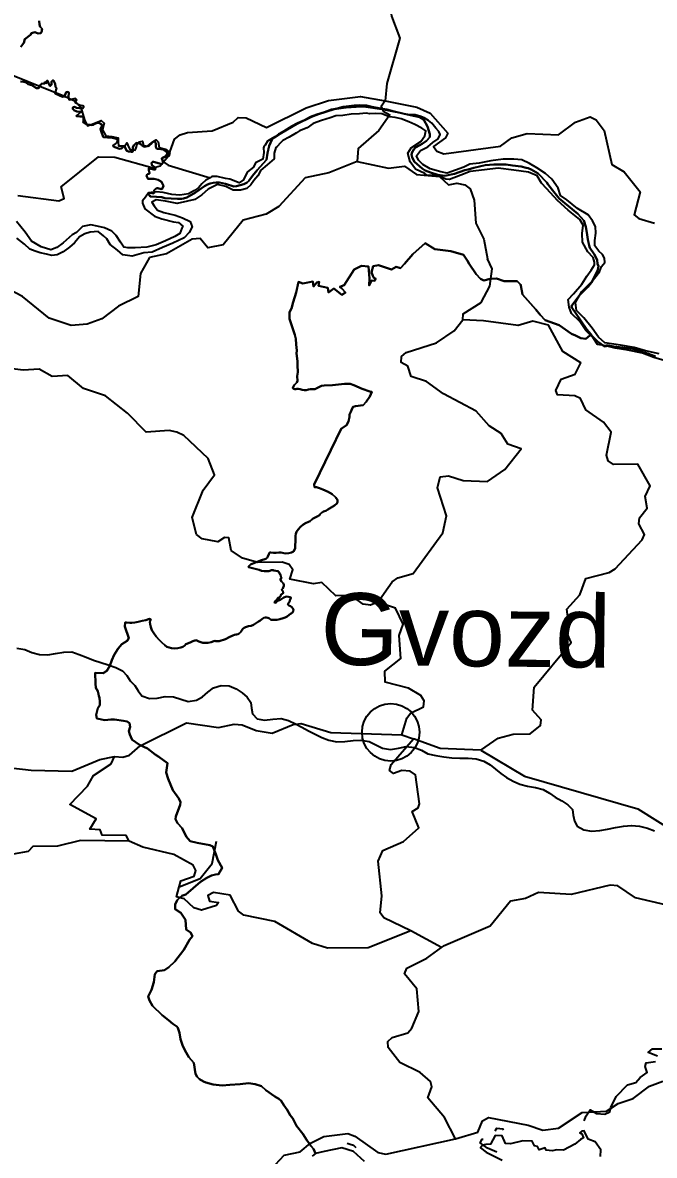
# Model space of a CAD drawing. Header units: metres. Extents: x 13.21 to 19.52, y 42.14 to 46.62.
# Drawn here: x 15.7446 to 15.9417, y 45.2218 to 45.5755 of the extents above; entities that cross this region are included whole.
import ezdxf

# ---------------------------------------------------------------- set-up
doc = ezdxf.new("R2010")
doc.units = ezdxf.units.M
doc.header["$MEASUREMENT"] = 0
for name, color, linetype in [('CESTE', 5, 'Continuous'), ('grad_manji', 1, 'Continuous'), ('hr', 9, 'Continuous'), ('naziv_manji', 1, 'Continuous'), ('PRUGE', 7, 'Continuous'), ('RIJEKE', 4, 'Continuous')]:
    doc.layers.add(name, color=color, linetype=linetype)
doc.styles.get("Standard").update_dxf_attribs({"font": 'arial.ttf'})

msp = doc.modelspace()

# ---------------------------------------------------------------- linework, layer by layer
at = {"layer": 'CESTE'}
for p, q in [((15.88841, 45.48236), (15.88189, 45.48272)), ((15.86286, 45.35309), (15.86651, 45.35186)), ((15.8753, 45.28669), (15.8657, 45.2919)), ((15.8753, 45.28669), (15.87587, 45.2871))]:
    msp.add_line(p, q, dxfattribs=at)
for points in [[(15.84702, 45.60618), (15.84755, 45.60262), (15.85846, 45.58651), (15.85967, 45.57754), (15.86232, 45.57061), (15.85819, 45.55655), (15.85769, 45.55104)], [(15.74301, 45.52157), (15.75585, 45.51989), (15.75748, 45.52055), (15.75654, 45.52427), (15.76822, 45.53357), (15.77327, 45.53346), (15.78526, 45.5302), (15.78749, 45.53076), (15.79007, 45.53391), (15.79196, 45.53916), (15.79367, 45.54044), (15.79601, 45.54124), (15.80366, 45.5417), (15.81024, 45.54448), (15.81185, 45.54592), (15.81433, 45.54581), (15.82063, 45.54274), (15.83306, 45.54887), (15.83998, 45.55123), (15.85, 45.55249), (15.85769, 45.55104)], [(15.85769, 45.55104), (15.85647, 45.5493), (15.85711, 45.54789), (15.85911, 45.54673), (15.85574, 45.54185), (15.84926, 45.53622), (15.84895, 45.53216)], [(15.85769, 45.55104), (15.86758, 45.54915), (15.87178, 45.5472), (15.87725, 45.54102), (15.87655, 45.53956), (15.87276, 45.53685), (15.87381, 45.53533), (15.87605, 45.53459), (15.89371, 45.53696), (15.89719, 45.53955), (15.90198, 45.54086), (15.91182, 45.54044), (15.91713, 45.54446), (15.92172, 45.54613), (15.92356, 45.54512), (15.92603, 45.54186), (15.9285, 45.53126), (15.9323, 45.52896), (15.93726, 45.52265), (15.93543, 45.5155), (15.93685, 45.5143), (15.94173, 45.51287)], [(15.84895, 45.53216), (15.84007, 45.52859), (15.83276, 45.52703), (15.8245, 45.51805), (15.82057, 45.51575), (15.8134, 45.51385), (15.80718, 45.50611), (15.80238, 45.50521), (15.79995, 45.50815), (15.79742, 45.50792), (15.78946, 45.50332), (15.78416, 45.5022)], [(15.84895, 45.53216), (15.85874, 45.53004), (15.86371, 45.53065), (15.86743, 45.52808), (15.87463, 45.52745), (15.87742, 45.52491), (15.88009, 45.5254), (15.88258, 45.52488), (15.88423, 45.52361), (15.88551, 45.52006), (15.88595, 45.5129), (15.88846, 45.50785), (15.88962, 45.50179)], [(15.78416, 45.5022), (15.78137, 45.49719), (15.78056, 45.49002), (15.77444, 45.48699), (15.76923, 45.48306), (15.7647, 45.4814), (15.75968, 45.48089), (15.75281, 45.48324), (15.74446, 45.49), (15.73833, 45.49323), (15.73378, 45.49758), (15.7306, 45.5023)], [(15.88189, 45.48272), (15.88207, 45.48455), (15.88769, 45.48817), (15.89036, 45.49321), (15.89107, 45.49858), (15.88962, 45.50179)], [(15.85545, 45.3945), (15.85992, 45.40095), (15.86166, 45.40217), (15.86649, 45.40354), (15.87569, 45.4162), (15.87683, 45.4215), (15.874, 45.4303), (15.87484, 45.43371), (15.87743, 45.43403), (15.88208, 45.43258), (15.88963, 45.43219), (15.8951, 45.43602), (15.90012, 45.44243), (15.89597, 45.44386), (15.89393, 45.44726), (15.89018, 45.44962), (15.88611, 45.45419), (15.87591, 45.45961), (15.87059, 45.46343), (15.86583, 45.46499), (15.86478, 45.46826), (15.86271, 45.46943), (15.86277, 45.47124), (15.86429, 45.47254), (15.87371, 45.47553), (15.87919, 45.47931), (15.88189, 45.48272)], [(15.88756, 45.34829), (15.89296, 45.35204), (15.89769, 45.35331), (15.90291, 45.35348), (15.90617, 45.35602), (15.90636, 45.35786), (15.90367, 45.36078), (15.9042, 45.368), (15.91574, 45.38194), (15.91434, 45.38524), (15.91514, 45.387), (15.91437, 45.39236), (15.91847, 45.39688), (15.9203, 45.40199), (15.92757, 45.40383), (15.92954, 45.40499), (15.93796, 45.41397), (15.93862, 45.41572), (15.93685, 45.41903), (15.93709, 45.42084), (15.93952, 45.42394), (15.93884, 45.42756), (15.94041, 45.4309), (15.93654, 45.43761), (15.929, 45.43758), (15.92734, 45.43865), (15.9268, 45.4405), (15.9282, 45.44766), (15.9258, 45.45079), (15.92038, 45.45457), (15.91864, 45.4581), (15.91692, 45.45899), (15.91152, 45.45934), (15.91095, 45.46062), (15.91265, 45.46422), (15.91704, 45.46574), (15.9188, 45.46924), (15.9132, 45.47277), (15.90863, 45.48104), (15.90384, 45.4823), (15.89917, 45.4809), (15.88841, 45.48236)], [(15.85545, 45.3945), (15.85309, 45.39361), (15.85084, 45.39393), (15.84708, 45.39658), (15.8423, 45.39656), (15.83791, 45.40069), (15.83536, 45.40023), (15.8279, 45.40172), (15.82891, 45.40462), (15.82777, 45.40636), (15.82558, 45.40705), (15.81792, 45.40689), (15.81318, 45.4083), (15.80958, 45.41071), (15.8089, 45.4146), (15.80757, 45.41475), (15.80546, 45.41336), (15.80058, 45.41437), (15.79883, 45.41566), (15.7975, 45.42098), (15.80084, 45.42954), (15.8044, 45.43426), (15.8025, 45.43944), (15.79482, 45.44657), (15.7927, 45.44761), (15.79027, 45.44814), (15.78312, 45.44758), (15.77726, 45.4536), (15.77042, 45.45898), (15.7635, 45.46131), (15.75863, 45.46529), (15.75377, 45.46502), (15.74972, 45.46735), (15.74471, 45.46702), (15.72711, 45.4692)], [(15.86286, 45.35309), (15.86442, 45.35829), (15.86556, 45.35993), (15.86963, 45.36191), (15.86991, 45.36378), (15.86886, 45.36539), (15.86495, 45.36773), (15.85768, 45.36953), (15.85763, 45.37301), (15.86256, 45.37694), (15.86211, 45.38416), (15.86328, 45.38764), (15.86092, 45.39271), (15.85545, 45.3945)], [(15.77319, 45.34632), (15.77583, 45.34612), (15.77794, 45.34682), (15.78122, 45.34968), (15.79574, 45.35685), (15.80564, 45.35537), (15.81056, 45.35646), (15.81303, 45.35629), (15.81742, 45.35444), (15.82245, 45.35363), (15.829, 45.35634), (15.83153, 45.35668), (15.84077, 45.35385), (15.86286, 45.35309)], [(15.8657, 45.2919), (15.85727, 45.29603), (15.85611, 45.29755), (15.85669, 45.3029), (15.85547, 45.31366), (15.85696, 45.31702), (15.86338, 45.31986), (15.86817, 45.32409), (15.8661, 45.32923), (15.86799, 45.33037), (15.86842, 45.33161), (15.86712, 45.34062), (15.8655, 45.34181), (15.86287, 45.34199), (15.86034, 45.34107), (15.85908, 45.34201), (15.85956, 45.34385), (15.86651, 45.35186)], [(15.88756, 45.34829), (15.87486, 45.34886), (15.86651, 45.35186)], [(15.72229, 45.34084), (15.72988, 45.34154), (15.73713, 45.34325), (15.7472, 45.34207), (15.75987, 45.34174), (15.76863, 45.34545), (15.77319, 45.34632)], [(15.7778, 45.31988), (15.7769, 45.32168), (15.76935, 45.32183), (15.76875, 45.32346), (15.7655, 45.32369), (15.76752, 45.32694), (15.75929, 45.33134), (15.76478, 45.33712), (15.76663, 45.34041), (15.77213, 45.34411), (15.77319, 45.34632)], [(15.88756, 45.34829), (15.90116, 45.34019), (15.93658, 45.33004), (15.94803, 45.32282), (15.9503, 45.32238), (15.95439, 45.32287)], [(15.7778, 45.31988), (15.7626, 45.3201), (15.75538, 45.31836), (15.74774, 45.31824), (15.74631, 45.3167), (15.74159, 45.31584), (15.73421, 45.31723), (15.72752, 45.31979), (15.71244, 45.31822), (15.705, 45.32084)], [(15.79342, 45.30563), (15.79394, 45.3075), (15.79808, 45.30897), (15.79859, 45.31079), (15.79777, 45.31246), (15.79169, 45.31579), (15.78209, 45.31805), (15.7778, 45.31988)], [(15.79342, 45.30563), (15.79999, 45.30822), (15.8037, 45.31293), (15.80509, 45.31997)], [(15.8657, 45.2919), (15.85242, 45.28657), (15.83971, 45.28652), (15.83503, 45.28795), (15.82331, 45.29482), (15.81361, 45.29677), (15.81188, 45.29809), (15.80934, 45.3031), (15.80416, 45.30388), (15.80237, 45.30298), (15.80287, 45.30117), (15.80568, 45.30072), (15.80509, 45.29979), (15.8004, 45.29835), (15.79801, 45.29915), (15.79501, 45.30193), (15.7926, 45.30249), (15.79342, 45.30563)], [(15.96618, 45.2947), (15.95877, 45.29604), (15.95121, 45.29634), (15.94557, 45.29999), (15.93583, 45.30218), (15.93033, 45.30593), (15.92797, 45.30615), (15.9158, 45.3033), (15.90559, 45.30393), (15.90152, 45.302), (15.89682, 45.30118), (15.89052, 45.29338), (15.87587, 45.2871)], [(15.8797, 45.22693), (15.87617, 45.23363), (15.87101, 45.23981), (15.87231, 45.24321), (15.87185, 45.24487), (15.86863, 45.24772), (15.86232, 45.25079), (15.85861, 45.2555), (15.85856, 45.25738), (15.85993, 45.25863), (15.86473, 45.2601), (15.86603, 45.26156), (15.86824, 45.26676), (15.86763, 45.27385), (15.86378, 45.27849), (15.86449, 45.28028), (15.8707, 45.28336), (15.8753, 45.28669)], [(15.8797, 45.22693), (15.8866, 45.22911), (15.88803, 45.2326), (15.88993, 45.23361), (15.9023, 45.23121), (15.90687, 45.22967), (15.91179, 45.23031), (15.91923, 45.23524), (15.9268, 45.23558), (15.93042, 45.23802), (15.93509, 45.23956), (15.94022, 45.24345), (15.94439, 45.245)], [(15.78933, 45.20235), (15.79294, 45.20468), (15.79813, 45.20495), (15.80483, 45.20777), (15.80331, 45.2106), (15.80528, 45.2118), (15.81456, 45.21493), (15.81937, 45.21459), (15.82615, 45.2219), (15.83113, 45.22292), (15.83438, 45.22566), (15.83854, 45.22772), (15.846, 45.2286), (15.84822, 45.22783), (15.85542, 45.2227), (15.85788, 45.22216), (15.8797, 45.22693)]]:
    msp.add_lwpolyline(points, dxfattribs=at)
at = {"layer": 'grad_manji'}
msp.add_circle((15.85945, 45.35393), 0.00898, dxfattribs=at)
at = {"layer": 'hr'}
for points in [[(15.74393, 45.56798), (15.74492, 45.56921), (15.74523, 45.57034), (15.74696, 45.57173), (15.74735, 45.57217), (15.74838, 45.57248), (15.74936, 45.57216), (15.75023, 45.57226), (15.75054, 45.57288), (15.75058, 45.57329), (15.7506, 45.5736), (15.75003, 45.57422), (15.74976, 45.57494), (15.74969, 45.57604)], [(15.74969, 45.57604), (15.74976, 45.57494), (15.75003, 45.57422), (15.7506, 45.5736), (15.75058, 45.57329), (15.75054, 45.57288), (15.75023, 45.57226), (15.74936, 45.57216), (15.74838, 45.57248), (15.74735, 45.57217), (15.74696, 45.57173), (15.74523, 45.57034), (15.74492, 45.56921), (15.74393, 45.56798)], [(15.94208, 45.47124), (15.941, 45.47169), (15.93985, 45.47209), (15.93502, 45.47362), (15.93175, 45.47411), (15.92904, 45.47437), (15.92691, 45.47484), (15.92674, 45.47449), (15.92621, 45.47441), (15.92425, 45.47577), (15.92225, 45.47783), (15.92193, 45.47824), (15.92193, 45.47824), (15.92067, 45.47974), (15.91866, 45.48262), (15.916, 45.48652), (15.9159, 45.4869), (15.91594, 45.48714), (15.91827, 45.49015), (15.91901, 45.49096), (15.92103, 45.49303), (15.92165, 45.49387), (15.92206, 45.49435), (15.92329, 45.49653), (15.9235, 45.49705), (15.92402, 45.49802), (15.92427, 45.49951), (15.92398, 45.50016), (15.92388, 45.50147), (15.9229, 45.50321), (15.9216, 45.50516), (15.92133, 45.50592), (15.92091, 45.5078), (15.92072, 45.50926), (15.9207, 45.50933), (15.92029, 45.51171), (15.91972, 45.51374), (15.91786, 45.51576), (15.912, 45.52057), (15.90988, 45.52316), (15.90852, 45.52511), (15.90819, 45.52559), (15.90541, 45.52841), (15.90332, 45.5297), (15.90232, 45.53007), (15.90168, 45.53016), (15.90018, 45.53057), (15.89741, 45.53091), (15.8955, 45.53124), (15.89233, 45.53124), (15.8916, 45.53121), (15.88895, 45.53101), (15.88533, 45.53016), (15.88359, 45.52968), (15.88261, 45.52939), (15.87932, 45.52826), (15.87637, 45.5277), (15.87412, 45.528), (15.87182, 45.52866), (15.8702, 45.5293), (15.8692, 45.52999), (15.86682, 45.53201), (15.86615, 45.53336), (15.86588, 45.53437), (15.86613, 45.53501), (15.86663, 45.53587), (15.86715, 45.53647), (15.86847, 45.53727), (15.86928, 45.53769), (15.87058, 45.53863), (15.87164, 45.5397), (15.87164, 45.54072), (15.87096, 45.54312), (15.86976, 45.54516), (15.86839, 45.54594), (15.8664, 45.54644), (15.86325, 45.54713), (15.86108, 45.54762), (15.86087, 45.54766), (15.85669, 45.5485), (15.85096, 45.5493), (15.8486, 45.54922), (15.84557, 45.54897), (15.8447, 45.54888), (15.84175, 45.54845), (15.83691, 45.54691), (15.83466, 45.54605), (15.83019, 45.5439), (15.82495, 45.54075), (15.82315, 45.53961), (15.82276, 45.53935), (15.82234, 45.53891), (15.82153, 45.53705), (15.82097, 45.53476), (15.82067, 45.53264), (15.81778, 45.52945), (15.81626, 45.52763), (15.81514, 45.52616), (15.81461, 45.52561), (15.81359, 45.52506), (15.81126, 45.5244), (15.81045, 45.52436), (15.80787, 45.52513), (15.80595, 45.52564), (15.80494, 45.5256), (15.80398, 45.52552), (15.80307, 45.52528), (15.80226, 45.52498), (15.80135, 45.52449), (15.79854, 45.52242), (15.7958, 45.52091), (15.79474, 45.52055), (15.7942, 45.5205), (15.79283, 45.52046), (15.78895, 45.52071), (15.78802, 45.52098), (15.78629, 45.52114), (15.78435, 45.52118), (15.7842, 45.52148), (15.78397, 45.52175), (15.78387, 45.52212), (15.78396, 45.5223), (15.78433, 45.52236), (15.78526, 45.52213), (15.78543, 45.52221), (15.78564, 45.52239), (15.78569, 45.52264), (15.7856, 45.52317), (15.78602, 45.52361), (15.78607, 45.52366), (15.78645, 45.5238), (15.78677, 45.52379), (15.78783, 45.52353), (15.78807, 45.52362), (15.78853, 45.52458), (15.78786, 45.52577), (15.7868, 45.52647), (15.78601, 45.52665), (15.78558, 45.52671), (15.78424, 45.52672), (15.78367, 45.52677), (15.7836, 45.52687), (15.78325, 45.52767), (15.7834, 45.52805), (15.78354, 45.52816), (15.78407, 45.52826), (15.78414, 45.52841), (15.78399, 45.52915), (15.78398, 45.52927), (15.78389, 45.53005), (15.78457, 45.52982), (15.78537, 45.52963), (15.7858, 45.52965), (15.78599, 45.52979), (15.78603, 45.53001), (15.78552, 45.53057), (15.78488, 45.53101), (15.78482, 45.53116), (15.78476, 45.53174), (15.78505, 45.53203), (15.78543, 45.53203), (15.78801, 45.53133), (15.78831, 45.53173), (15.78822, 45.53252), (15.78806, 45.53304), (15.78815, 45.53333), (15.78883, 45.53361), (15.78919, 45.53385), (15.78957, 45.53434), (15.78962, 45.53471), (15.78963, 45.53484), (15.78952, 45.53506), (15.78912, 45.53541), (15.78836, 45.53593), (15.78772, 45.53604), (15.78663, 45.53615), (15.78626, 45.53629), (15.78613, 45.53688), (15.78612, 45.53776), (15.78606, 45.53795), (15.78579, 45.53838), (15.78547, 45.53838), (15.78474, 45.53796), (15.78351, 45.53698), (15.78265, 45.53669), (15.78231, 45.53684), (15.78189, 45.5371), (15.7815, 45.53748), (15.78105, 45.53777), (15.78001, 45.53801), (15.77966, 45.53768), (15.77928, 45.5372), (15.77889, 45.53653), (15.77897, 45.5354), (15.77882, 45.53519), (15.77838, 45.53521), (15.77761, 45.53532), (15.77705, 45.53547), (15.77677, 45.53599), (15.77649, 45.53671), (15.77636, 45.53686), (15.77608, 45.53705), (15.77554, 45.53627), (15.77526, 45.53617), (15.77473, 45.53613), (15.77328, 45.53662), (15.77283, 45.53694), (15.7729, 45.53722), (15.77355, 45.5377), (15.77397, 45.53806), (15.77419, 45.53846), (15.77412, 45.53907), (15.77263, 45.53952), (15.77182, 45.53967), (15.771, 45.53964), (15.76987, 45.53978), (15.76972, 45.53983), (15.76953, 45.54011), (15.76919, 45.54127), (15.76881, 45.5422), (15.76924, 45.54323), (15.7693, 45.5437), (15.76832, 45.54419), (15.76785, 45.54422), (15.76686, 45.54385), (15.7667, 45.54359), (15.76613, 45.54347), (15.76565, 45.5436), (15.76463, 45.54369), (15.76348, 45.54441), (15.76358, 45.54487), (15.76359, 45.54623), (15.76242, 45.54615), (15.76132, 45.54627), (15.76132, 45.54643), (15.76178, 45.54674), (15.7625, 45.54743), (15.76281, 45.54765), (15.76145, 45.54781), (15.76057, 45.54814), (15.7602, 45.54846), (15.7602, 45.54884), (15.76029, 45.54907), (15.76069, 45.54917), (15.76138, 45.54887), (15.76317, 45.54872), (15.76329, 45.54878), (15.76361, 45.54926), (15.76342, 45.54954), (15.76226, 45.54971), (15.76189, 45.54993), (15.76158, 45.55028), (15.76094, 45.55061), (15.76137, 45.5515), (15.76102, 45.55179), (15.75904, 45.55135), (15.75889, 45.55222), (15.75896, 45.55367), (15.75863, 45.55392), (15.7581, 45.55378), (15.758, 45.55362), (15.75764, 45.55249), (15.757, 45.55229), (15.75471, 45.55336), (15.75513, 45.55505), (15.75477, 45.55546), (15.75473, 45.55639), (15.75417, 45.55744), (15.75382, 45.55745), (15.75356, 45.55715), (15.75355, 45.55607), (15.75324, 45.55573), (15.75305, 45.55577), (15.75262, 45.55662), (15.75252, 45.55697), (15.75223, 45.55739), (15.75207, 45.55737), (15.75204, 45.55664), (15.75152, 45.55694), (15.75139, 45.55665), (15.75122, 45.55641), (15.75049, 45.55652), (15.75017, 45.5562), (15.74952, 45.55502), (15.74882, 45.55505), (15.74744, 45.55599), (15.74623, 45.55633), (15.74567, 45.55679), (15.74478, 45.55699), (15.74392, 45.55711)], [(15.74392, 45.55711), (15.74478, 45.55699), (15.74567, 45.55679), (15.74623, 45.55633), (15.74744, 45.55599), (15.74882, 45.55505), (15.74952, 45.55502), (15.75017, 45.5562), (15.75049, 45.55652), (15.75122, 45.55641), (15.75139, 45.55665), (15.75152, 45.55694), (15.75204, 45.55664), (15.75207, 45.55737), (15.75223, 45.55739), (15.75252, 45.55697), (15.75262, 45.55662), (15.75305, 45.55577), (15.75324, 45.55573), (15.75355, 45.55607), (15.75356, 45.55715), (15.75382, 45.55745), (15.75417, 45.55744), (15.75473, 45.55639), (15.75477, 45.55546), (15.75513, 45.55505), (15.75471, 45.55336), (15.757, 45.55229), (15.75764, 45.55249), (15.758, 45.55362), (15.7581, 45.55378), (15.75863, 45.55392), (15.75896, 45.55367), (15.75889, 45.55222), (15.75904, 45.55135), (15.76102, 45.55179), (15.76137, 45.5515), (15.76094, 45.55061), (15.76158, 45.55028), (15.76189, 45.54993), (15.76226, 45.54971), (15.76342, 45.54954), (15.76361, 45.54926), (15.76329, 45.54878), (15.76317, 45.54872), (15.76138, 45.54887), (15.76069, 45.54917), (15.76029, 45.54907), (15.7602, 45.54884), (15.7602, 45.54846), (15.76057, 45.54814), (15.76145, 45.54781), (15.76281, 45.54765), (15.7625, 45.54743), (15.76178, 45.54674), (15.76132, 45.54643), (15.76132, 45.54627), (15.76242, 45.54615), (15.76359, 45.54623), (15.76358, 45.54487), (15.76348, 45.54441), (15.76463, 45.54369), (15.76565, 45.5436), (15.76613, 45.54347), (15.7667, 45.54359), (15.76686, 45.54385), (15.76785, 45.54422), (15.76832, 45.54419), (15.7693, 45.5437), (15.76924, 45.54323), (15.76881, 45.5422), (15.76919, 45.54127), (15.76953, 45.54011), (15.76972, 45.53983), (15.76987, 45.53978), (15.771, 45.53964), (15.77182, 45.53967), (15.77263, 45.53952), (15.77412, 45.53907), (15.77419, 45.53846), (15.77397, 45.53806), (15.77355, 45.5377), (15.7729, 45.53722), (15.77283, 45.53694), (15.77328, 45.53662), (15.77473, 45.53613), (15.77526, 45.53617), (15.77554, 45.53627), (15.77608, 45.53705), (15.77636, 45.53686), (15.77649, 45.53671), (15.77677, 45.53599), (15.77705, 45.53547), (15.77761, 45.53532), (15.77838, 45.53521), (15.77882, 45.53519), (15.77897, 45.5354), (15.77889, 45.53653), (15.77928, 45.5372), (15.77966, 45.53768), (15.78001, 45.53801), (15.78105, 45.53777), (15.7815, 45.53748), (15.78189, 45.5371), (15.78231, 45.53684), (15.78265, 45.53669), (15.78351, 45.53698), (15.78474, 45.53796), (15.78547, 45.53838), (15.78579, 45.53838), (15.78606, 45.53795), (15.78612, 45.53776), (15.78613, 45.53688), (15.78626, 45.53629), (15.78663, 45.53615), (15.78772, 45.53604), (15.78836, 45.53593), (15.78912, 45.53541), (15.78952, 45.53506), (15.78963, 45.53484), (15.78962, 45.53471), (15.78957, 45.53434), (15.78919, 45.53385), (15.78883, 45.53361), (15.78815, 45.53333), (15.78806, 45.53304), (15.78822, 45.53252), (15.78831, 45.53173), (15.78801, 45.53133), (15.78543, 45.53203), (15.78505, 45.53203), (15.78476, 45.53174), (15.78482, 45.53116), (15.78488, 45.53101), (15.78552, 45.53057), (15.78603, 45.53001), (15.78599, 45.52979), (15.7858, 45.52965), (15.78537, 45.52963), (15.78457, 45.52982), (15.78389, 45.53005), (15.78398, 45.52927), (15.78399, 45.52915), (15.78414, 45.52841), (15.78407, 45.52826), (15.78354, 45.52816), (15.7834, 45.52805), (15.78325, 45.52767), (15.7836, 45.52687), (15.78367, 45.52677), (15.78424, 45.52672), (15.78558, 45.52671), (15.78601, 45.52665), (15.7868, 45.52647), (15.78786, 45.52577), (15.78853, 45.52458), (15.78807, 45.52362), (15.78783, 45.52353), (15.78677, 45.52379), (15.78645, 45.5238), (15.78607, 45.52366), (15.78602, 45.52361), (15.7856, 45.52317), (15.78569, 45.52264), (15.78564, 45.52239), (15.78543, 45.52221), (15.78526, 45.52213), (15.78433, 45.52236), (15.78396, 45.5223), (15.78387, 45.52212), (15.78397, 45.52175), (15.7842, 45.52148), (15.78435, 45.52118), (15.78629, 45.52114), (15.78802, 45.52098), (15.78895, 45.52071), (15.79283, 45.52046), (15.7942, 45.5205), (15.79474, 45.52055), (15.7958, 45.52091), (15.79854, 45.52242), (15.80135, 45.52449), (15.80226, 45.52498), (15.80307, 45.52528), (15.80398, 45.52552), (15.80494, 45.5256), (15.80595, 45.52564), (15.80787, 45.52513), (15.81045, 45.52436), (15.81126, 45.5244), (15.81359, 45.52506), (15.81461, 45.52561), (15.81514, 45.52616), (15.81626, 45.52763), (15.81778, 45.52945), (15.82067, 45.53264), (15.82097, 45.53476), (15.82153, 45.53705), (15.82234, 45.53891), (15.82276, 45.53935), (15.82315, 45.53961), (15.82495, 45.54075), (15.83019, 45.5439), (15.83466, 45.54605), (15.83691, 45.54691), (15.84175, 45.54845), (15.8447, 45.54888), (15.84557, 45.54897), (15.8486, 45.54922), (15.85096, 45.5493), (15.85669, 45.5485), (15.86087, 45.54766), (15.86108, 45.54762), (15.86325, 45.54713), (15.8664, 45.54644), (15.86839, 45.54594), (15.86976, 45.54516), (15.87096, 45.54312), (15.87164, 45.54072), (15.87164, 45.5397), (15.87058, 45.53863), (15.86928, 45.53769), (15.86847, 45.53727), (15.86715, 45.53647), (15.86663, 45.53587), (15.86613, 45.53501), (15.86588, 45.53437), (15.86615, 45.53336), (15.86682, 45.53201), (15.8692, 45.52999), (15.8702, 45.5293), (15.87182, 45.52866), (15.87412, 45.528), (15.87637, 45.5277), (15.87932, 45.52826), (15.88261, 45.52939), (15.88359, 45.52968), (15.88533, 45.53016), (15.88895, 45.53101), (15.8916, 45.53121), (15.89233, 45.53124), (15.8955, 45.53124), (15.89741, 45.53091), (15.90018, 45.53057), (15.90168, 45.53016), (15.90232, 45.53007), (15.90332, 45.5297), (15.90541, 45.52841), (15.90819, 45.52559), (15.90852, 45.52511), (15.90988, 45.52316), (15.912, 45.52057), (15.91786, 45.51576), (15.91972, 45.51374), (15.92029, 45.51171), (15.9207, 45.50933), (15.92072, 45.50926), (15.92091, 45.5078), (15.92133, 45.50592), (15.9216, 45.50516), (15.9229, 45.50321), (15.92388, 45.50147), (15.92398, 45.50016), (15.92427, 45.49951), (15.92402, 45.49802), (15.9235, 45.49705), (15.92329, 45.49653), (15.92206, 45.49435), (15.92165, 45.49387), (15.92103, 45.49303), (15.91901, 45.49096), (15.91827, 45.49015), (15.91594, 45.48714), (15.9159, 45.4869), (15.916, 45.48652), (15.91866, 45.48262), (15.92067, 45.47974), (15.92193, 45.47824), (15.92157, 45.47786), (15.92032, 45.47674), (15.9188, 45.477), (15.91715, 45.4778), (15.91584, 45.47838), (15.91205, 45.48105), (15.90759, 45.4826), (15.90609, 45.48424), (15.90473, 45.48595), (15.90056, 45.49063), (15.90002, 45.4934), (15.89996, 45.49371), (15.89889, 45.49479), (15.89487, 45.49475), (15.89242, 45.49557), (15.89045, 45.49556), (15.88852, 45.49498), (15.88745, 45.49554), (15.88607, 45.49692), (15.88394, 45.50022), (15.88335, 45.50114), (15.88214, 45.50299), (15.8782, 45.5042), (15.87316, 45.5048), (15.87022, 45.50669), (15.86632, 45.50316), (15.86377, 45.50024), (15.86253, 45.49882), (15.86113, 45.4993), (15.8597, 45.49847), (15.85565, 45.49973), (15.85392, 45.49946), (15.85344, 45.49759), (15.85387, 45.49643), (15.85418, 45.49578), (15.85475, 45.49548), (15.8544, 45.49487), (15.85348, 45.49504), (15.85273, 45.49347), (15.85284, 45.49562), (15.85248, 45.49938), (15.85036, 45.49961), (15.84908, 45.49898), (15.84805, 45.49842), (15.84486, 45.49357), (15.84354, 45.49305), (15.8442, 45.49247), (15.84535, 45.49124), (15.84414, 45.49053), (15.84165, 45.4925), (15.84002, 45.49123), (15.83985, 45.49266), (15.83688, 45.49328), (15.83711, 45.49453), (15.83638, 45.49438), (15.83533, 45.49316), (15.83516, 45.49464), (15.832, 45.49409), (15.83062, 45.49453), (15.82992, 45.49125), (15.82903, 45.4882), (15.82843, 45.48624), (15.82782, 45.48515), (15.82785, 45.48301), (15.82954, 45.47807), (15.82983, 45.47674), (15.82993, 45.47505), (15.83011, 45.47314), (15.83004, 45.47223), (15.83031, 45.46976), (15.8303, 45.46858), (15.83045, 45.46638), (15.83019, 45.46507), (15.8303, 45.46364), (15.83013, 45.46315), (15.82981, 45.46279), (15.82944, 45.46239), (15.82918, 45.46206), (15.82896, 45.46173), (15.82888, 45.4615), (15.82888, 45.46135), (15.82901, 45.46123), (15.82924, 45.46113), (15.82948, 45.46107), (15.82986, 45.4611), (15.83015, 45.46115), (15.83061, 45.46114), (15.83118, 45.46103), (15.83174, 45.46084), (15.83238, 45.46075), (15.83309, 45.46075), (15.83372, 45.46093), (15.83425, 45.46104), (15.83483, 45.46109), (15.83536, 45.4611), (15.8358, 45.46109), (15.83619, 45.46125), (15.83675, 45.46158), (15.83738, 45.4619), (15.83787, 45.46208), (15.83866, 45.46223), (15.8413, 45.46234), (15.845, 45.46271), (15.84675, 45.4627), (15.84792, 45.46233), (15.85056, 45.46121), (15.85293, 45.46029), (15.85352, 45.46019), (15.85291, 45.45873), (15.85179, 45.45715), (15.85087, 45.45606), (15.84841, 45.45574), (15.84772, 45.45555), (15.84739, 45.45502), (15.84698, 45.45394), (15.84658, 45.45317), (15.84654, 45.45238), (15.8463, 45.45096), (15.84558, 45.4498), (15.84392, 45.4487), (15.8407, 45.44206), (15.83556, 45.43127), (15.83566, 45.43046), (15.83627, 45.43041), (15.83723, 45.43011), (15.83826, 45.42973), (15.83994, 45.42895), (15.84115, 45.42823), (15.84225, 45.42724), (15.84241, 45.42706), (15.84287, 45.42647), (15.84286, 45.4258), (15.84262, 45.42532), (15.84186, 45.42469), (15.83984, 45.42352), (15.83914, 45.42304), (15.83848, 45.42281), (15.83783, 45.42244), (15.83744, 45.42199), (15.83719, 45.42174), (15.83649, 45.42133), (15.83525, 45.42066), (15.83473, 45.42024), (15.83429, 45.41983), (15.83378, 45.4196), (15.83281, 45.41921), (15.832, 45.41873), (15.83125, 45.41806), (15.83053, 45.41721), (15.82999, 45.41655), (15.82978, 45.41587), (15.82971, 45.41523), (15.82968, 45.41449), (15.82974, 45.41318), (15.82963, 45.41264), (15.82956, 45.4113), (15.82913, 45.41041), (15.8285, 45.41007), (15.82762, 45.40983), (15.82662, 45.40971), (15.82603, 45.4098), (15.82524, 45.41004), (15.82455, 45.4101), (15.82368, 45.41), (15.8228, 45.40995), (15.82206, 45.41006), (15.82178, 45.41007), (15.82155, 45.40997), (15.8214, 45.40965), (15.82134, 45.40949), (15.82109, 45.40885), (15.82089, 45.40842), (15.82061, 45.40817), (15.82017, 45.40795), (15.81915, 45.40763), (15.81776, 45.40715), (15.81669, 45.40676), (15.81568, 45.40629), (15.81523, 45.4059), (15.81502, 45.40551), (15.81711, 45.40499), (15.81833, 45.40469), (15.81905, 45.40438), (15.81995, 45.40421), (15.82071, 45.40421), (15.82141, 45.40425), (15.82222, 45.40456), (15.82262, 45.40459), (15.82279, 45.40451), (15.82297, 45.40443), (15.82353, 45.40434), (15.82418, 45.40424), (15.82444, 45.40415), (15.82456, 45.40392), (15.825, 45.40307), (15.8252, 45.4023), (15.82538, 45.40214), (15.82538, 45.40202), (15.82518, 45.4019), (15.82499, 45.40172), (15.82505, 45.40148), (15.82535, 45.40102), (15.82585, 45.40048), (15.8261, 45.40009), (15.82612, 45.39969), (15.82573, 45.39884), (15.82548, 45.39854), (15.82549, 45.39835), (15.82571, 45.39794), (15.82588, 45.39757), (15.82581, 45.39731), (15.82553, 45.39714), (15.82515, 45.39688), (15.825, 45.39637), (15.82488, 45.3962), (15.82474, 45.3962), (15.82465, 45.39608), (15.82473, 45.39585), (15.82454, 45.39578), (15.82442, 45.39587), (15.82424, 45.39588), (15.82413, 45.39579), (15.82407, 45.39551), (15.82389, 45.39524), (15.82361, 45.39507), (15.82334, 45.39483), (15.82316, 45.39455), (15.82323, 45.39439), (15.82353, 45.39441), (15.82383, 45.39458), (15.82409, 45.39487), (15.82447, 45.39516), (15.82485, 45.39522), (15.82541, 45.39564), (15.82607, 45.39601), (15.82656, 45.39626), (15.82705, 45.3963), (15.82752, 45.39626), (15.82793, 45.3961), (15.82823, 45.39597), (15.82824, 45.39575), (15.82809, 45.39543), (15.82794, 45.39519), (15.82798, 45.39502), (15.82796, 45.39485), (15.82753, 45.39426), (15.82735, 45.39389), (15.82741, 45.39367), (15.82764, 45.39352), (15.82811, 45.39333), (15.82861, 45.39302), (15.82891, 45.39261), (15.82905, 45.39218), (15.82896, 45.39173), (15.82876, 45.39136), (15.82831, 45.39103), (15.82813, 45.3909), (15.8277, 45.39057), (15.82708, 45.39012), (15.82644, 45.38979), (15.82585, 45.38953), (15.82486, 45.38925), (15.82401, 45.38908), (15.82297, 45.38901), (15.82222, 45.38903), (15.82195, 45.38918), (15.82156, 45.38943), (15.82111, 45.38967), (15.82068, 45.38973), (15.82026, 45.38971), (15.81982, 45.38964), (15.81921, 45.38923), (15.81854, 45.38874), (15.81816, 45.38848), (15.8179, 45.38829), (15.81658, 45.38744), (15.8159, 45.38721), (15.81502, 45.38704), (15.81413, 45.38678), (15.81366, 45.38651), (15.81332, 45.38618), (15.81268, 45.38527), (15.81225, 45.38484), (15.81178, 45.38458), (15.8114, 45.38447), (15.8111, 45.38445), (15.81066, 45.38435), (15.81012, 45.38414), (15.80901, 45.38362), (15.80791, 45.38301), (15.80592, 45.38234), (15.80531, 45.38233), (15.80489, 45.38242), (15.80458, 45.38243), (15.80424, 45.38232), (15.8034, 45.38208), (15.80249, 45.38184), (15.80165, 45.38181), (15.80082, 45.38187), (15.80017, 45.38201), (15.79953, 45.38226), (15.79892, 45.38255), (15.79863, 45.38265), (15.79853, 45.38263), (15.79828, 45.3826), (15.79769, 45.38237), (15.79703, 45.38208), (15.79628, 45.38172), (15.79551, 45.38145), (15.79512, 45.38105), (15.79459, 45.38063), (15.79396, 45.38043), (15.79296, 45.38021), (15.79197, 45.38013), (15.79101, 45.38017), (15.79029, 45.38039), (15.78952, 45.38063), (15.78893, 45.38108), (15.78804, 45.38198), (15.78702, 45.38292), (15.78619, 45.38385), (15.78547, 45.38488), (15.78486, 45.38583), (15.78455, 45.38678), (15.78438, 45.38765), (15.78429, 45.38827), (15.7844, 45.38877), (15.78459, 45.38915), (15.78412, 45.38938), (15.78381, 45.38927), (15.78295, 45.38896), (15.78183, 45.38867), (15.78107, 45.38855), (15.78056, 45.38845), (15.77953, 45.38821), (15.77864, 45.38808), (15.77798, 45.3881), (15.77692, 45.38818), (15.77653, 45.38819), (15.77649, 45.38695), (15.77766, 45.38335), (15.77716, 45.38247), (15.77553, 45.38148), (15.77437, 45.38007), (15.77309, 45.37807), (15.77241, 45.37646), (15.77181, 45.37472), (15.77083, 45.37311), (15.76969, 45.37237), (15.76715, 45.37244), (15.76726, 45.36917), (15.76743, 45.36782), (15.76799, 45.36675), (15.76817, 45.3658), (15.76831, 45.36535), (15.76854, 45.36465), (15.7686, 45.36358), (15.76859, 45.36237), (15.76801, 45.36143), (15.76751, 45.35936), (15.76768, 45.35827), (15.77025, 45.35772), (15.77207, 45.35791), (15.77321, 45.3579), (15.77607, 45.35747), (15.7772, 45.35727), (15.77787, 45.35679), (15.77814, 45.35558), (15.77774, 45.35424), (15.77802, 45.35323), (15.77864, 45.35174), (15.77866, 45.35169), (15.78102, 45.34998), (15.78348, 45.34883), (15.78593, 45.34699), (15.78706, 45.3463), (15.78976, 45.34432), (15.78961, 45.3436), (15.78933, 45.3414), (15.78993, 45.33943), (15.79142, 45.33585), (15.79328, 45.33323), (15.79384, 45.33208), (15.79372, 45.33127), (15.79235, 45.32765), (15.79223, 45.32684), (15.79289, 45.32556), (15.79438, 45.324), (15.79559, 45.32138), (15.79682, 45.31996), (15.799, 45.3194), (15.80298, 45.3187), (15.80393, 45.31829), (15.80486, 45.31586), (15.80549, 45.31404), (15.8068, 45.31155), (15.80572, 45.30961), (15.80477, 45.30954), (15.80352, 45.30921), (15.80199, 45.30849), (15.80006, 45.30722), (15.79552, 45.30323), (15.79419, 45.30283), (15.79275, 45.30149), (15.79215, 45.30015), (15.79213, 45.29874), (15.79392, 45.29753), (15.79541, 45.29535), (15.79557, 45.29233), (15.79689, 45.29138), (15.79753, 45.29029), (15.79666, 45.28916), (15.79481, 45.28602), (15.79209, 45.2824), (15.79015, 45.28053), (15.78881, 45.27967), (15.78652, 45.27928), (15.78584, 45.27835), (15.78552, 45.27586), (15.78473, 45.27351), (15.78374, 45.27137), (15.78411, 45.27015), (15.78503, 45.26846), (15.78813, 45.26563), (15.79003, 45.264), (15.79144, 45.26291), (15.79266, 45.26209), (15.79294, 45.26163), (15.79349, 45.26007), (15.79385, 45.25806), (15.79439, 45.25624), (15.79514, 45.25468), (15.79643, 45.25246), (15.79794, 45.25071), (15.79845, 45.24726), (15.79902, 45.24638), (15.79977, 45.24558), (15.80099, 45.24489), (15.80175, 45.24455), (15.80402, 45.24393), (15.80679, 45.24364), (15.80917, 45.24382), (15.8124, 45.24401), (15.81508, 45.24433), (15.81716, 45.24404), (15.81906, 45.24342), (15.82048, 45.2422), (15.82329, 45.24016), (15.82453, 45.23948), (15.82527, 45.2388), (15.82602, 45.23752), (15.82715, 45.23603), (15.82807, 45.23434), (15.82891, 45.23333), (15.83002, 45.23103), (15.83199, 45.22854), (15.8332, 45.22652), (15.83449, 45.22482), (15.83534, 45.22387), (15.83591, 45.22236), (15.83591, 45.22236), (15.8349, 45.22156)], [(15.85122, 45.21988), (15.84778, 45.22301), (15.84421, 45.22414), (15.83869, 45.22303), (15.83591, 45.22236), (15.83534, 45.22387), (15.83449, 45.22482), (15.8332, 45.22652), (15.83199, 45.22854), (15.83002, 45.23103), (15.82891, 45.23333), (15.82807, 45.23434), (15.82715, 45.23603), (15.82602, 45.23752), (15.82527, 45.2388), (15.82453, 45.23948), (15.82329, 45.24016), (15.82048, 45.2422), (15.81906, 45.24342), (15.81716, 45.24404), (15.81508, 45.24433), (15.8124, 45.24401), (15.80917, 45.24382), (15.80679, 45.24364), (15.80402, 45.24393), (15.80175, 45.24455), (15.80099, 45.24489), (15.79977, 45.24558), (15.79902, 45.24638), (15.79845, 45.24726), (15.79794, 45.25071), (15.79643, 45.25246), (15.79514, 45.25468), (15.79439, 45.25624), (15.79385, 45.25806), (15.79349, 45.26007), (15.79294, 45.26163), (15.79266, 45.26209), (15.79144, 45.26291), (15.79003, 45.264), (15.78813, 45.26563), (15.78503, 45.26846), (15.78411, 45.27015), (15.78374, 45.27137), (15.78473, 45.27351), (15.78552, 45.27586), (15.78584, 45.27835), (15.78652, 45.27928), (15.78881, 45.27967), (15.79015, 45.28053), (15.79209, 45.2824), (15.79481, 45.28602), (15.79666, 45.28916), (15.79753, 45.29029), (15.79689, 45.29138), (15.79557, 45.29233), (15.79541, 45.29535), (15.79392, 45.29753), (15.79213, 45.29874), (15.79215, 45.30015), (15.79275, 45.30149), (15.79419, 45.30283), (15.79552, 45.30323), (15.80006, 45.30722), (15.80199, 45.30849), (15.80352, 45.30921), (15.80477, 45.30954), (15.80572, 45.30961), (15.8068, 45.31155), (15.80549, 45.31404), (15.80486, 45.31586), (15.80393, 45.31829), (15.80298, 45.3187), (15.799, 45.3194), (15.79682, 45.31996), (15.79559, 45.32138), (15.79438, 45.324), (15.79289, 45.32556), (15.79223, 45.32684), (15.79235, 45.32765), (15.79372, 45.33127), (15.79384, 45.33208), (15.79328, 45.33323), (15.79142, 45.33585), (15.78993, 45.33943), (15.78933, 45.3414), (15.78961, 45.3436), (15.78976, 45.34432), (15.78706, 45.3463), (15.78593, 45.34699), (15.78348, 45.34883), (15.78102, 45.34998), (15.77866, 45.35169), (15.77864, 45.35174), (15.77802, 45.35323), (15.77774, 45.35424), (15.77814, 45.35558), (15.77787, 45.35679), (15.7772, 45.35727), (15.77607, 45.35747), (15.77321, 45.3579), (15.77207, 45.35791), (15.77025, 45.35772), (15.76768, 45.35827), (15.76751, 45.35936), (15.76801, 45.36143), (15.76859, 45.36237), (15.7686, 45.36358), (15.76854, 45.36465), (15.76831, 45.36535), (15.76817, 45.3658), (15.76799, 45.36675), (15.76743, 45.36782), (15.76726, 45.36917), (15.76715, 45.37244), (15.76969, 45.37237), (15.77083, 45.37311), (15.77181, 45.37472), (15.77241, 45.37646), (15.77309, 45.37807), (15.77437, 45.38007), (15.77553, 45.38148), (15.77716, 45.38247), (15.77766, 45.38335), (15.77649, 45.38695), (15.77653, 45.38819), (15.77692, 45.38818), (15.77798, 45.3881), (15.77864, 45.38808), (15.77953, 45.38821), (15.78056, 45.38845), (15.78107, 45.38855), (15.78183, 45.38867), (15.78295, 45.38896), (15.78381, 45.38927), (15.78412, 45.38938), (15.78459, 45.38915), (15.7844, 45.38877), (15.78429, 45.38827), (15.78438, 45.38765), (15.78455, 45.38678), (15.78486, 45.38583), (15.78547, 45.38488), (15.78619, 45.38385), (15.78702, 45.38292), (15.78804, 45.38198), (15.78893, 45.38108), (15.78952, 45.38063), (15.79029, 45.38039), (15.79101, 45.38017), (15.79197, 45.38013), (15.79296, 45.38021), (15.79396, 45.38043), (15.79459, 45.38063), (15.79512, 45.38105), (15.79551, 45.38145), (15.79628, 45.38172), (15.79703, 45.38208), (15.79769, 45.38237), (15.79828, 45.3826), (15.79853, 45.38263), (15.79863, 45.38265), (15.79892, 45.38255), (15.79953, 45.38226), (15.80017, 45.38201), (15.80082, 45.38187), (15.80165, 45.38181), (15.80249, 45.38184), (15.8034, 45.38208), (15.80424, 45.38232), (15.80458, 45.38243), (15.80489, 45.38242), (15.80531, 45.38233), (15.80592, 45.38234), (15.80791, 45.38301), (15.80901, 45.38362), (15.81012, 45.38414), (15.81066, 45.38435), (15.8111, 45.38445), (15.8114, 45.38447), (15.81178, 45.38458), (15.81225, 45.38484), (15.81268, 45.38527), (15.81332, 45.38618), (15.81366, 45.38651), (15.81413, 45.38678), (15.81502, 45.38704), (15.8159, 45.38721), (15.81658, 45.38744), (15.8179, 45.38829), (15.81816, 45.38848), (15.81854, 45.38874), (15.81921, 45.38923), (15.81982, 45.38964), (15.82026, 45.38971), (15.82068, 45.38973), (15.82111, 45.38967), (15.82156, 45.38943), (15.82195, 45.38918), (15.82222, 45.38903), (15.82297, 45.38901), (15.82401, 45.38908), (15.82486, 45.38925), (15.82585, 45.38953), (15.82644, 45.38979), (15.82708, 45.39012), (15.8277, 45.39057), (15.82813, 45.3909), (15.82831, 45.39103), (15.82876, 45.39136), (15.82896, 45.39173), (15.82905, 45.39218), (15.82891, 45.39261), (15.82861, 45.39302), (15.82811, 45.39333), (15.82764, 45.39352), (15.82741, 45.39367), (15.82735, 45.39389), (15.82753, 45.39426), (15.82796, 45.39485), (15.82798, 45.39502), (15.82794, 45.39519), (15.82809, 45.39543), (15.82824, 45.39575), (15.82823, 45.39597), (15.82793, 45.3961), (15.82752, 45.39626), (15.82705, 45.3963), (15.82656, 45.39626), (15.82607, 45.39601), (15.82541, 45.39564), (15.82485, 45.39522), (15.82447, 45.39516), (15.82409, 45.39487), (15.82383, 45.39458), (15.82353, 45.39441), (15.82323, 45.39439), (15.82316, 45.39455), (15.82334, 45.39483), (15.82361, 45.39507), (15.82389, 45.39524), (15.82407, 45.39551), (15.82413, 45.39579), (15.82424, 45.39588), (15.82442, 45.39587), (15.82454, 45.39578), (15.82473, 45.39585), (15.82465, 45.39608), (15.82474, 45.3962), (15.82488, 45.3962), (15.825, 45.39637), (15.82515, 45.39688), (15.82553, 45.39714), (15.82581, 45.39731), (15.82588, 45.39757), (15.82571, 45.39794), (15.82549, 45.39835), (15.82548, 45.39854), (15.82573, 45.39884), (15.82612, 45.39969), (15.8261, 45.40009), (15.82585, 45.40048), (15.82535, 45.40102), (15.82505, 45.40148), (15.82499, 45.40172), (15.82518, 45.4019), (15.82538, 45.40202), (15.82538, 45.40214), (15.8252, 45.4023), (15.825, 45.40307), (15.82456, 45.40392), (15.82444, 45.40415), (15.82418, 45.40424), (15.82353, 45.40434), (15.82297, 45.40443), (15.82279, 45.40451), (15.82262, 45.40459), (15.82222, 45.40456), (15.82141, 45.40425), (15.82071, 45.40421), (15.81995, 45.40421), (15.81905, 45.40438), (15.81833, 45.40469), (15.81711, 45.40499), (15.81502, 45.40551), (15.81523, 45.4059), (15.81568, 45.40629), (15.81669, 45.40676), (15.81776, 45.40715), (15.81915, 45.40763), (15.82017, 45.40795), (15.82061, 45.40817), (15.82089, 45.40842), (15.82109, 45.40885), (15.82134, 45.40949), (15.8214, 45.40965), (15.82155, 45.40997), (15.82178, 45.41007), (15.82206, 45.41006), (15.8228, 45.40995), (15.82368, 45.41), (15.82455, 45.4101), (15.82524, 45.41004), (15.82603, 45.4098), (15.82662, 45.40971), (15.82762, 45.40983), (15.8285, 45.41007), (15.82913, 45.41041), (15.82956, 45.4113), (15.82963, 45.41264), (15.82974, 45.41318), (15.82968, 45.41449), (15.82971, 45.41523), (15.82978, 45.41587), (15.82999, 45.41655), (15.83053, 45.41721), (15.83125, 45.41806), (15.832, 45.41873), (15.83281, 45.41921), (15.83378, 45.4196), (15.83429, 45.41983), (15.83473, 45.42024), (15.83525, 45.42066), (15.83649, 45.42133), (15.83719, 45.42174), (15.83744, 45.42199), (15.83783, 45.42244), (15.83848, 45.42281), (15.83914, 45.42304), (15.83984, 45.42352), (15.84186, 45.42469), (15.84262, 45.42532), (15.84286, 45.4258), (15.84287, 45.42647), (15.84241, 45.42706), (15.84225, 45.42724), (15.84115, 45.42823), (15.83994, 45.42895), (15.83826, 45.42973), (15.83723, 45.43011), (15.83627, 45.43041), (15.83566, 45.43046), (15.83556, 45.43127), (15.8407, 45.44206), (15.84392, 45.4487), (15.84558, 45.4498), (15.8463, 45.45096), (15.84654, 45.45238), (15.84658, 45.45317), (15.84698, 45.45394), (15.84739, 45.45502), (15.84772, 45.45555), (15.84841, 45.45574), (15.85087, 45.45606), (15.85179, 45.45715), (15.85291, 45.45873), (15.85352, 45.46019), (15.85293, 45.46029), (15.85056, 45.46121), (15.84792, 45.46233), (15.84675, 45.4627), (15.845, 45.46271), (15.8413, 45.46234), (15.83866, 45.46223), (15.83787, 45.46208), (15.83738, 45.4619), (15.83675, 45.46158), (15.83619, 45.46125), (15.8358, 45.46109), (15.83536, 45.4611), (15.83483, 45.46109), (15.83425, 45.46104), (15.83372, 45.46093), (15.83309, 45.46075), (15.83238, 45.46075), (15.83174, 45.46084), (15.83118, 45.46103), (15.83061, 45.46114), (15.83015, 45.46115), (15.82986, 45.4611), (15.82948, 45.46107), (15.82924, 45.46113), (15.82901, 45.46123), (15.82888, 45.46135), (15.82888, 45.4615), (15.82896, 45.46173), (15.82918, 45.46206), (15.82944, 45.46239), (15.82981, 45.46279), (15.83013, 45.46315), (15.8303, 45.46364), (15.83019, 45.46507), (15.83045, 45.46638), (15.8303, 45.46858), (15.83031, 45.46976), (15.83004, 45.47223), (15.83011, 45.47314), (15.82993, 45.47505), (15.82983, 45.47674), (15.82954, 45.47807), (15.82785, 45.48301), (15.82782, 45.48515), (15.82843, 45.48624), (15.82903, 45.4882), (15.82992, 45.49125), (15.83062, 45.49453), (15.832, 45.49409), (15.83516, 45.49464), (15.83533, 45.49316), (15.83638, 45.49438), (15.83711, 45.49453), (15.83688, 45.49328), (15.83985, 45.49266), (15.84002, 45.49123), (15.84165, 45.4925), (15.84414, 45.49053), (15.84535, 45.49124), (15.8442, 45.49247), (15.84354, 45.49305), (15.84486, 45.49357), (15.84805, 45.49842), (15.84908, 45.49898), (15.85036, 45.49961), (15.85248, 45.49938), (15.85284, 45.49562), (15.85273, 45.49347), (15.85348, 45.49504), (15.8544, 45.49487), (15.85475, 45.49548), (15.85418, 45.49578), (15.85387, 45.49643), (15.85344, 45.49759), (15.85392, 45.49946), (15.85565, 45.49973), (15.8597, 45.49847), (15.86113, 45.4993), (15.86253, 45.49882), (15.86377, 45.50024), (15.86632, 45.50316), (15.87022, 45.50669), (15.87316, 45.5048), (15.8782, 45.5042), (15.88214, 45.50299), (15.88335, 45.50114), (15.88394, 45.50022), (15.88607, 45.49692), (15.88745, 45.49554), (15.88852, 45.49498), (15.89045, 45.49556), (15.89242, 45.49557), (15.89487, 45.49475), (15.89889, 45.49479), (15.89996, 45.49371), (15.90002, 45.4934), (15.90056, 45.49063), (15.90473, 45.48595), (15.90609, 45.48424), (15.90759, 45.4826), (15.91205, 45.48105), (15.91584, 45.47838), (15.91715, 45.4778), (15.9188, 45.477), (15.92032, 45.47674), (15.92157, 45.47786), (15.92193, 45.47824), (15.92225, 45.47783), (15.92425, 45.47577), (15.92621, 45.47441), (15.92674, 45.47449), (15.92691, 45.47484), (15.92904, 45.47437), (15.93175, 45.47411), (15.93502, 45.47362), (15.93985, 45.47209), (15.941, 45.47169), (15.94208, 45.47124)], [(15.92496, 45.22148), (15.925, 45.22354), (15.92325, 45.22603), (15.92102, 45.22685), (15.91977, 45.22945), (15.91906, 45.22932), (15.91851, 45.22883), (15.91906, 45.22849), (15.91963, 45.22725), (15.91869, 45.22678), (15.91686, 45.22535), (15.91331, 45.22346), (15.91133, 45.22355), (15.90978, 45.22322), (15.9079, 45.2234), (15.90764, 45.22415), (15.90579, 45.2235), (15.90523, 45.22457), (15.90436, 45.22483), (15.9036, 45.22627), (15.90065, 45.2264), (15.89685, 45.22543), (15.89531, 45.22547), (15.89425, 45.22794), (15.892, 45.22805), (15.8906, 45.22534), (15.8891, 45.22516), (15.88803, 45.22505), (15.8875, 45.22419), (15.88922, 45.22285), (15.89426, 45.22033)]]:
    msp.add_lwpolyline(points, dxfattribs=at)
at = {"layer": 'PRUGE'}
msp.add_lwpolyline([(15.74277, 45.38015), (15.74527, 45.37977), (15.74744, 45.37879), (15.74984, 45.37819), (15.75237, 45.37806), (15.75484, 45.37856), (15.75737, 45.37898), (15.75737, 45.37898), (15.75986, 45.37903), (15.76219, 45.37826), (15.76442, 45.37736), (15.76662, 45.37645), (15.76895, 45.37571), (15.77129, 45.37498), (15.77358, 45.37419), (15.77572, 45.37316), (15.77709, 45.3717), (15.77812, 45.37003), (15.77958, 45.36855), (15.7806, 45.36688), (15.78177, 45.36534), (15.7841, 45.36446), (15.78653, 45.36459), (15.78902, 45.36509), (15.78902, 45.36509), (15.79159, 45.36496), (15.79394, 45.36423), (15.79622, 45.36356), (15.79878, 45.36395), (15.80073, 45.36504), (15.80236, 45.36647), (15.80414, 45.36781), (15.80646, 45.3685), (15.80646, 45.3685), (15.809, 45.36845), (15.81121, 45.36751), (15.81311, 45.36629), (15.81464, 45.36484), (15.81573, 45.3632), (15.816, 45.36141), (15.81625, 45.35966), (15.81776, 45.35809), (15.82001, 45.35773), (15.82266, 45.35804), (15.82525, 45.35822), (15.82525, 45.35822), (15.82757, 45.35764), (15.82969, 45.35658), (15.83171, 45.35549), (15.83374, 45.35439), (15.8358, 45.35332), (15.83788, 45.35227), (15.84015, 45.35144), (15.8426, 45.35096), (15.84516, 45.35103), (15.8477, 45.35133), (15.8502, 45.35151), (15.8502, 45.35151), (15.85269, 45.35102), (15.8548, 45.35002), (15.85686, 45.34898), (15.85939, 45.34859), (15.86184, 45.34897), (15.86427, 45.34949), (15.86427, 45.34949), (15.86683, 45.34919), (15.869, 45.34829), (15.87105, 45.34722), (15.87348, 45.34664), (15.87597, 45.34623), (15.87849, 45.34596), (15.88104, 45.34583), (15.88362, 45.34582), (15.88613, 45.34565), (15.88846, 45.34489), (15.89043, 45.34376), (15.89214, 45.34241), (15.89377, 45.34102), (15.8956, 45.33977), (15.89762, 45.33867), (15.89977, 45.33768), (15.90217, 45.33712), (15.90466, 45.33672), (15.90705, 45.33603), (15.90901, 45.33491), (15.91079, 45.33361), (15.91283, 45.33253), (15.91474, 45.33129), (15.91615, 45.32984), (15.91642, 45.32804), (15.91675, 45.32621), (15.9176, 45.32458), (15.91966, 45.32343), (15.9221, 45.32303), (15.92468, 45.32321), (15.92714, 45.32371), (15.92959, 45.32423), (15.93206, 45.32465), (15.93462, 45.32484), (15.93462, 45.32484), (15.93713, 45.32461), (15.93955, 45.32401), (15.94177, 45.32311)], dxfattribs=at)
at = {"layer": 'RIJEKE'}
for points in [[(15.73501, 45.56156), (15.75742, 45.55265), (15.76073, 45.55107), (15.76275, 45.54904), (15.76381, 45.54515), (15.76483, 45.54333), (15.76677, 45.54404), (15.76904, 45.54498), (15.76904, 45.54498), (15.77003, 45.54408), (15.76943, 45.542), (15.77046, 45.54018), (15.77242, 45.53998), (15.77438, 45.53954), (15.77441, 45.53816), (15.77444, 45.53702), (15.77641, 45.53704), (15.77703, 45.53797), (15.77703, 45.53797), (15.77737, 45.53727), (15.77805, 45.53591), (15.7797, 45.5357), (15.78001, 45.5364), (15.7803, 45.53755), (15.78094, 45.53824), (15.78191, 45.53848), (15.78191, 45.53848), (15.78228, 45.53711), (15.78391, 45.5369), (15.78455, 45.53759), (15.78518, 45.53829), (15.78621, 45.53895), (15.78621, 45.53895), (15.78682, 45.53831), (15.78718, 45.53647), (15.78916, 45.53603), (15.79048, 45.53491), (15.79018, 45.53376), (15.78791, 45.53305), (15.78827, 45.53213), (15.78992, 45.531), (15.80303, 45.52709)], [(15.94546, 45.46978), (15.94156, 45.47092), (15.93798, 45.47229), (15.93341, 45.47321), (15.9295, 45.4739), (15.92657, 45.47458), (15.92397, 45.47504), (15.92266, 45.4771), (15.92038, 45.47938), (15.91841, 45.48214), (15.91581, 45.48466), (15.91515, 45.48671), (15.91483, 45.48902), (15.91644, 45.49084), (15.91906, 45.49383), (15.92068, 45.49634), (15.92198, 45.49818), (15.92306, 45.49993), (15.92308, 45.50067), (15.92262, 45.50217), (15.92095, 45.50399), (15.91926, 45.50696), (15.91921, 45.5097), (15.91947, 45.51223), (15.91845, 45.51405), (15.9148, 45.517), (15.91148, 45.51994), (15.90812, 45.52358), (15.90646, 45.52539), (15.90511, 45.52767), (15.90248, 45.52879), (15.8979, 45.52943), (15.89299, 45.53007), (15.89299, 45.53007), (15.88875, 45.52956), (15.8842, 45.52906), (15.8813, 45.52787), (15.87781, 45.52649), (15.87661, 45.52668), (15.87451, 45.52752), (15.87296, 45.52782), (15.87075, 45.52788), (15.87008, 45.52842), (15.86721, 45.52978), (15.86554, 45.53206), (15.86481, 45.5348), (15.86577, 45.53641), (15.86883, 45.53842), (15.87007, 45.5402), (15.87039, 45.54168), (15.86916, 45.5426), (15.86694, 45.54374), (15.86506, 45.54451), (15.86273, 45.54542), (15.86085, 45.54588), (15.85909, 45.54611), (15.85665, 45.54702), (15.85478, 45.54717), (15.85478, 45.54717), (15.8529, 45.54708), (15.85179, 45.54723), (15.85179, 45.54723), (15.8497, 45.54706), (15.84706, 45.54689), (15.84452, 45.54656), (15.84232, 45.54639), (15.84057, 45.54576), (15.83781, 45.5449), (15.83518, 45.54396), (15.83332, 45.54263), (15.83091, 45.54168), (15.83003, 45.54106), (15.82774, 45.53973), (15.82576, 45.53871), (15.825, 45.53793), (15.82402, 45.53684), (15.82361, 45.53649), (15.82305, 45.53479), (15.82309, 45.53296), (15.82084, 45.5311), (15.81893, 45.52947), (15.81799, 45.52762), (15.81671, 45.52623), (15.81578, 45.52484), (15.81449, 45.52368), (15.81255, 45.5232), (15.81026, 45.52319), (15.80797, 45.5243), (15.80533, 45.52496), (15.80533, 45.52496), (15.80243, 45.52354), (15.80051, 45.52169), (15.79826, 45.52029), (15.79599, 45.5198), (15.79274, 45.51907), (15.78914, 45.51973), (15.78619, 45.52015), (15.78619, 45.52015), (15.7849, 45.51945), (15.78558, 45.51831), (15.7866, 45.51694), (15.78857, 45.51627), (15.79217, 45.5154), (15.79448, 45.51451), (15.7968, 45.51339), (15.79748, 45.51179), (15.79654, 45.50994), (15.79497, 45.50832), (15.7914, 45.50668), (15.78818, 45.50526), (15.78495, 45.50385), (15.78235, 45.50359), (15.77878, 45.50262), (15.77584, 45.50305), (15.77417, 45.50441), (15.77185, 45.50621), (15.77083, 45.50805), (15.76982, 45.50894), (15.76816, 45.5103), (15.76816, 45.5103), (15.76557, 45.51004), (15.76395, 45.50957), (15.76234, 45.50862), (15.76074, 45.50677), (15.75915, 45.50538), (15.75723, 45.50398), (15.75529, 45.50303), (15.75367, 45.50279), (15.75202, 45.50323), (15.75006, 45.50367), (15.74843, 45.5041), (15.74677, 45.50477), (15.74509, 45.50635), (15.74277, 45.50816)], [(15.94318, 45.47207), (15.93894, 45.47299), (15.93537, 45.47412), (15.93114, 45.47481), (15.92624, 45.4755), (15.92428, 45.47733), (15.92233, 45.48008), (15.91973, 45.48328), (15.91743, 45.48557), (15.91711, 45.4881), (15.91906, 45.49154), (15.9223, 45.49475), (15.9246, 45.49772), (15.92524, 45.49932), (15.92625, 45.5006), (15.92621, 45.50198), (15.92554, 45.50311), (15.92439, 45.50413), (15.92319, 45.50584), (15.92317, 45.50745), (15.92344, 45.50975), (15.92339, 45.51181), (15.92237, 45.51363), (15.92103, 45.51545), (15.91773, 45.51749), (15.9144, 45.52021), (15.91241, 45.52157), (15.91172, 45.52385), (15.90971, 45.52658), (15.90771, 45.52838), (15.90505, 45.53019), (15.90274, 45.53155), (15.90031, 45.53268), (15.89783, 45.53287), (15.89783, 45.53287), (15.89456, 45.53283), (15.89065, 45.53233), (15.88706, 45.5316), (15.88415, 45.53135), (15.88221, 45.53041), (15.87963, 45.52946), (15.87702, 45.52851), (15.87506, 45.52895), (15.87178, 45.52984), (15.86947, 45.53119), (15.86813, 45.53254), (15.86745, 45.53391), (15.86872, 45.53554), (15.87098, 45.53671), (15.87258, 45.53809), (15.87419, 45.53926), (15.87486, 45.5406), (15.87446, 45.54155), (15.87347, 45.54254), (15.87223, 45.54416), (15.87123, 45.54493), (15.8699, 45.54578), (15.86857, 45.54631), (15.86702, 45.54669), (15.86559, 45.54676), (15.86393, 45.54691), (15.86183, 45.54744), (15.85973, 45.54797), (15.85818, 45.54843), (15.8563, 45.54872), (15.85364, 45.54925), (15.85199, 45.54963), (15.84967, 45.5497), (15.84967, 45.5497), (15.84801, 45.54968), (15.84637, 45.54944), (15.84461, 45.5492), (15.84274, 45.54865), (15.84098, 45.54841), (15.83878, 45.54754), (15.83636, 45.54683), (15.83439, 45.54612), (15.83253, 45.54502), (15.83033, 45.54408), (15.82857, 45.54314), (15.82693, 45.54212), (15.82551, 45.54126), (15.82441, 45.54064), (15.82343, 45.53993), (15.82256, 45.53939), (15.82102, 45.53845), (15.82026, 45.53728), (15.81981, 45.53677), (15.81974, 45.53637), (15.81979, 45.53499), (15.81951, 45.53292), (15.81725, 45.53174), (15.81663, 45.53036), (15.8147, 45.52896), (15.81409, 45.5278), (15.81346, 45.52642), (15.81216, 45.52549), (15.8092, 45.52661), (15.8079, 45.52681), (15.80527, 45.52748), (15.80527, 45.52748), (15.80364, 45.52746), (15.80303, 45.52709)], [(15.80303, 45.52709), (15.80172, 45.52629), (15.80043, 45.52513), (15.79948, 45.52396), (15.7982, 45.52304), (15.79627, 45.5221), (15.79366, 45.5216), (15.79106, 45.52181), (15.78843, 45.52246), (15.78624, 45.52272), (15.78624, 45.52272), (15.78386, 45.52237), (15.78292, 45.52103), (15.78197, 45.51987), (15.78197, 45.51917), (15.78268, 45.51735), (15.78566, 45.5151), (15.78797, 45.5142), (15.79158, 45.51332), (15.79322, 45.51312), (15.79455, 45.51199), (15.79423, 45.51129), (15.79362, 45.50968), (15.79202, 45.50875), (15.78912, 45.50734), (15.7862, 45.50615), (15.78329, 45.50543), (15.77969, 45.50517), (15.77742, 45.50514), (15.77611, 45.50535), (15.77509, 45.50694), (15.77373, 45.50899), (15.7724, 45.51035), (15.77009, 45.51147), (15.7678, 45.51191), (15.76583, 45.51234), (15.76583, 45.51234), (15.76323, 45.51185), (15.76133, 45.50998), (15.76004, 45.50928), (15.75716, 45.50674), (15.75524, 45.50533), (15.7533, 45.50461), (15.75033, 45.5055), (15.74736, 45.5073), (15.74534, 45.51003), (15.74265, 45.51344)], [(15.94275, 45.25278), (15.93984, 45.25393), (15.94113, 45.25507), (15.94405, 45.25507)], [(15.91986, 45.23257), (15.92039, 45.2342), (15.9217, 45.23603), (15.9217, 45.23603), (15.92363, 45.2349), (15.92623, 45.23467), (15.92784, 45.23536), (15.92817, 45.23673), (15.92978, 45.24018), (15.93335, 45.24383), (15.93594, 45.24452), (15.93724, 45.24613), (15.93952, 45.24774), (15.93887, 45.24956), (15.93919, 45.25072), (15.94211, 45.25117)], [(15.89205, 45.22951), (15.89251, 45.23028), (15.89251, 45.23028), (15.89446, 45.23006), (15.89461, 45.22977)], [(15.84586, 45.22564), (15.84682, 45.22531)], [(15.84682, 45.22531), (15.84777, 45.22497), (15.8485, 45.22424)], [(15.89257, 45.22279), (15.88961, 45.22411), (15.88733, 45.2257), (15.88798, 45.22685), (15.88828, 45.22692)]]:
    msp.add_lwpolyline(points, dxfattribs=at)

# ---------------------------------------------------------------- texts
at = {"layer": 'naziv_manji', "insert": (15.83768, 45.39749), "char_height": 0.0224579, "width": 0.187149, "attachment_point": 1, "rotation": 359.3999}
msp.add_mtext('{\\fArial CE|b0|i0|c238|p34;Gvozd}    ', dxfattribs=at)

doc.saveas('drawing.dxf')
